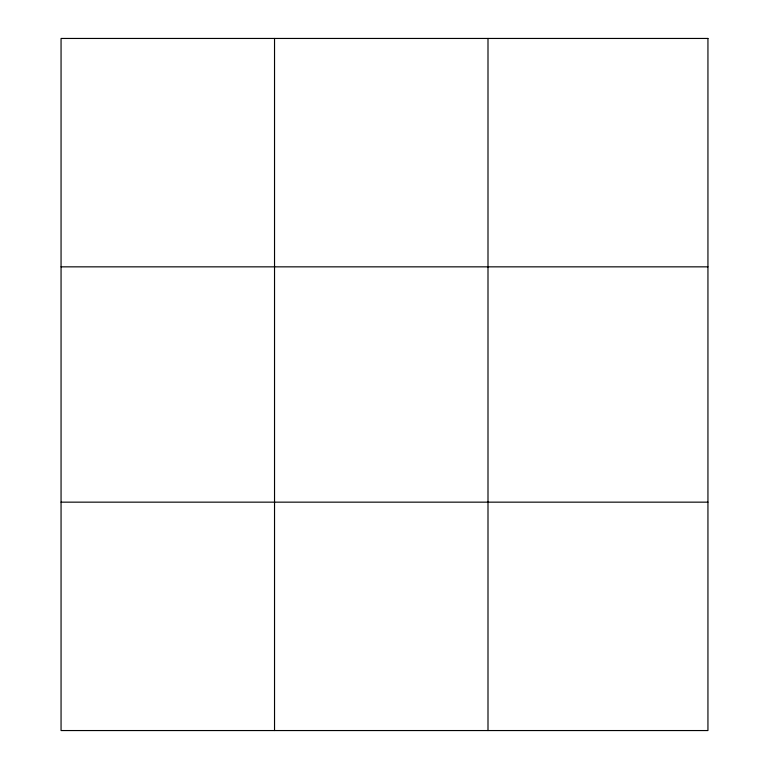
<?xml version="1.0" encoding="UTF-8"?>
<svg xmlns="http://www.w3.org/2000/svg" width="769" height="769" viewBox="0 0 769 769"><rect width="100%" height="100%" fill="white"/><g stroke="black" fill="none" stroke-linecap="round" stroke-linejoin="round"><path stroke-width="1.15" d="M274.533 38.45L274.533 730.55M487.998 38.45L487.998 730.55M61.059 266.843L707.941 266.843M61.059 502.157L707.941 502.157M707.941 38.45L707.941 730.55L61.059 730.55L61.059 38.45L707.941 38.45"/></g></svg>
